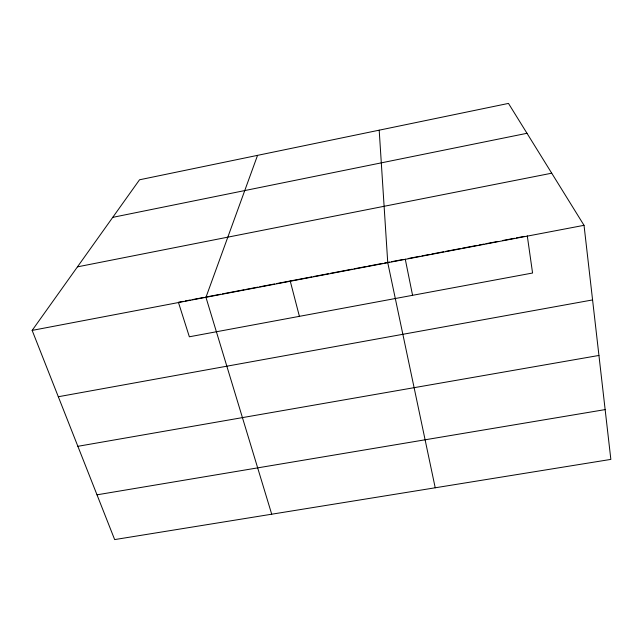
<?xml version="1.0" encoding="UTF-8"?>
<svg xmlns="http://www.w3.org/2000/svg" width="643" height="643" viewBox="0 0 643 643"><rect width="100%" height="100%" fill="white"/><g stroke="black" fill="none" stroke-linecap="round" stroke-linejoin="round"><path stroke-width="0.96" d="M257.554 155.357L205.953 297.307L271.716 514.207M32.15 330.398L139.523 179.791L508.476 103.41L584.029 225.323L610.85 459.399L114.663 539.59L32.15 330.398L584.029 225.323M112.742 217.358L526.995 133.294M77.457 266.853L551.718 173.192M183.303 301.334L178.4 302.274L189.355 336.787L532.573 273.018L527.284 235.828M185.264 300.964L190.167 300.032M192.128 299.654L203.903 297.412M205.864 297.042L220.573 294.237M222.534 293.867L244.115 289.76M246.076 289.382L257.843 287.14M259.804 286.77L274.521 283.965M276.482 283.595L311.839 276.86M313.808 276.482L328.557 273.677M330.526 273.299L352.155 269.184M354.116 268.806L365.915 266.556M367.884 266.186L382.633 263.373M384.602 263.003L389.513 262.063M391.483 261.693L403.282 259.442M408.201 258.51L420.008 256.26M421.977 255.882L429.854 254.387M431.823 254.009L443.63 251.759M445.599 251.381L460.364 248.576M462.333 248.198L477.09 245.385M479.059 245.015L483.978 244.075M485.947 243.697L497.762 241.455M502.681 240.514L514.488 238.264M516.458 237.886L524.334 236.391M58.312 396.739L592.573 299.927M77.867 446.314L598.938 355.45M97.005 494.821L605.143 409.599M290.21 280.975L299.405 316.34M435.223 487.788L387.753 262.69L379.193 130.175M405.243 259.073L412.573 295.314"/></g></svg>
